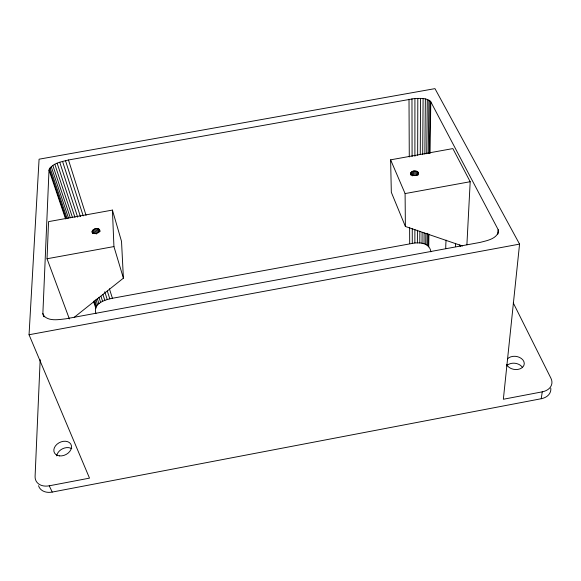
<?xml version="1.0" encoding="UTF-8"?>
<svg xmlns="http://www.w3.org/2000/svg" width="581" height="581" viewBox="0 0 581 581"><rect width="100%" height="100%" fill="white"/><g stroke="black" fill="none" stroke-linecap="round" stroke-linejoin="round"><path stroke-width="0.87" d="M414.747 175.397L414.747 170.923C412.459 170.741 409.866 172.412 410.687 175.012M95.916 313.638C92.858 303.442 104.921 299.752 112.416 298.271L414.87 242.952L414.878 229.408M414.899 156.267L414.921 98.472C420.157 98.472 426.861 97.586 430.782 101.791L498.178 229.684L498.454 232.865M415.931 175.585L415.938 171.054L414.747 170.923M416.984 174.983L416.991 171.395L415.938 171.054M430.87 251.849C430.187 244.891 423.338 242.597 417.398 242.894L417.434 230.243M417.652 155.258L417.812 98.342M417.797 175.535L417.812 171.918L416.991 171.395M418.305 174.387L417.812 171.918M419.802 243.011L419.86 231.253M420.266 154.423L420.557 98.378M422.024 243.286L422.104 232.436M422.685 154.655L423.099 98.581M424.007 243.73L424.108 232.872M424.856 154.139L425.372 98.944M425.706 244.325L425.829 233.46M426.715 153.783L427.318 99.46M427.086 245.059L427.231 233.279M428.233 153.566L428.901 100.114M428.095 245.908L428.255 234.128M429.352 153.464L430.063 100.898M428.727 246.867L428.909 234.172M430.049 153.471L430.782 101.791M69.393 318.976L47.039 258.756L48.55 221.63L112.424 210.09L121.523 241.384L123.404 278.154L74.237 317.313M43.771 316.616L42.871 313.486L49.007 170.015C52.239 162.949 61.709 161.794 68.471 159.986L414.921 98.472M40.176 359.646L35.092 476.413A15.302 11.322 -28.3 0 0 49.24 485.81L52.232 492.071L541.223 398.733A14.903 10.894 10.6 0 0 550.773 388.108M466.899 244.761L470.189 181.722L452.853 148.591L390.614 159.833L391.325 192.311L405.385 226.467L462.498 246.003M49.24 485.81L89.51 478.134L29.05 334.75L39.08 159.194L434.973 88.632L519.567 244.114L503.349 399.256L542.255 391.841A15.019 10.916 10.3 0 0 550.962 378.318L513.27 302.912M497.808 234.201L498.178 229.684M498.6 231.056C497.002 239.016 486.704 240.657 480.059 242.415L65.864 318.809C58.543 319.601 48.165 321.729 43.096 314.931M541.223 398.733L542.255 391.841M99.533 229.626L99.736 230.345C99.162 233.366 94.325 234.739 92.256 232.465L92.052 231.739C92.648 228.732 97.448 227.367 99.533 229.626L100.063 231.347M29.05 334.75L519.567 244.114M47.039 258.756L113.934 246.576L112.424 210.09M390.614 159.833L405.095 193.575L470.189 181.722M414.87 242.952L417.398 242.894M42.871 313.486L44.214 316.856M49.291 168.926L66.125 218.696M93.984 301.074L96.01 307.08M49.007 170.015L65.58 218.935M93.497 301.336L95.821 308.199M51.237 166.624L68.514 218.093M95.872 299.593L97.601 304.734M50.039 167.793L67.106 218.405M94.87 300.769L96.606 305.918M52.849 165.462L70.316 217.788M97.238 298.423L98.952 303.565M54.839 164.321L72.48 217.512M98.937 297.29L100.644 302.44M57.156 163.246L74.949 217.294M100.934 296.23L102.626 301.379M59.741 162.252L77.672 217.171M102.888 294.4L104.849 300.406M62.537 161.358L80.425 216.633M104.747 291.778L107.267 299.549M65.464 160.596L83.199 215.892M107.311 291.059L109.802 298.837M92.052 231.739L92.604 233.468M68.471 159.986L86.046 215.297M109.395 288.764L112.416 298.271M92.764 230.17L93.846 233.598M92.234 230.947L93.054 233.533M94.667 228.936L96.279 234.07M93.606 229.473L94.943 233.722M95.85 228.602L97.201 232.916M98.109 228.66L99.169 232.095M97.034 228.507L98.356 232.756M98.973 229.045L99.758 231.594M113.934 246.576L123.404 278.154M418.313 172.579L418.443 173.305C417.427 176.232 412.466 176.37 410.811 173.937L410.687 173.211M405.095 193.575L405.385 226.467M409.009 99.213L409.285 156.957M409.62 227.331L409.699 243.577M412.437 171.344L412.452 175.883M411.965 98.763L412.096 156.529M412.256 228.74L412.285 243.185M411.544 171.845L411.551 175.433M410.934 172.492L410.941 174.307M413.549 171.025L413.549 175.527M52.232 492.071A15.179 11.3 -28.6 0 1 38.535 485.701M506.683 365.892A9.049 6.58 8.5 0 1 514.882 363.248A9.049 6.58 8.5 0 1 522.58 367.613M56.735 455.867A9.209 6.805 -26.5 0 1 62.61 448.743A9.209 6.805 -26.5 0 1 71.753 448.699M445.765 248.486A38.085 9.078 79.2 0 1 446.164 240.164M459.731 244.884A38.085 9.078 79.2 0 1 460.392 246.627M455.555 246.678A38.07 9.499 79.2 0 1 455.613 243.323M507.402 359A9.122 6.587 8.3 0 1 521.52 358.608A9.122 6.587 8.3 0 1 520.068 368.833A9.122 6.587 8.3 0 1 506.625 364.49M59.531 455.889A9.281 6.812 -26.2 0 0 71.412 445.678A9.281 6.812 -26.2 0 0 57.069 444.182A9.281 6.812 -26.2 0 0 59.531 455.889"/></g></svg>
